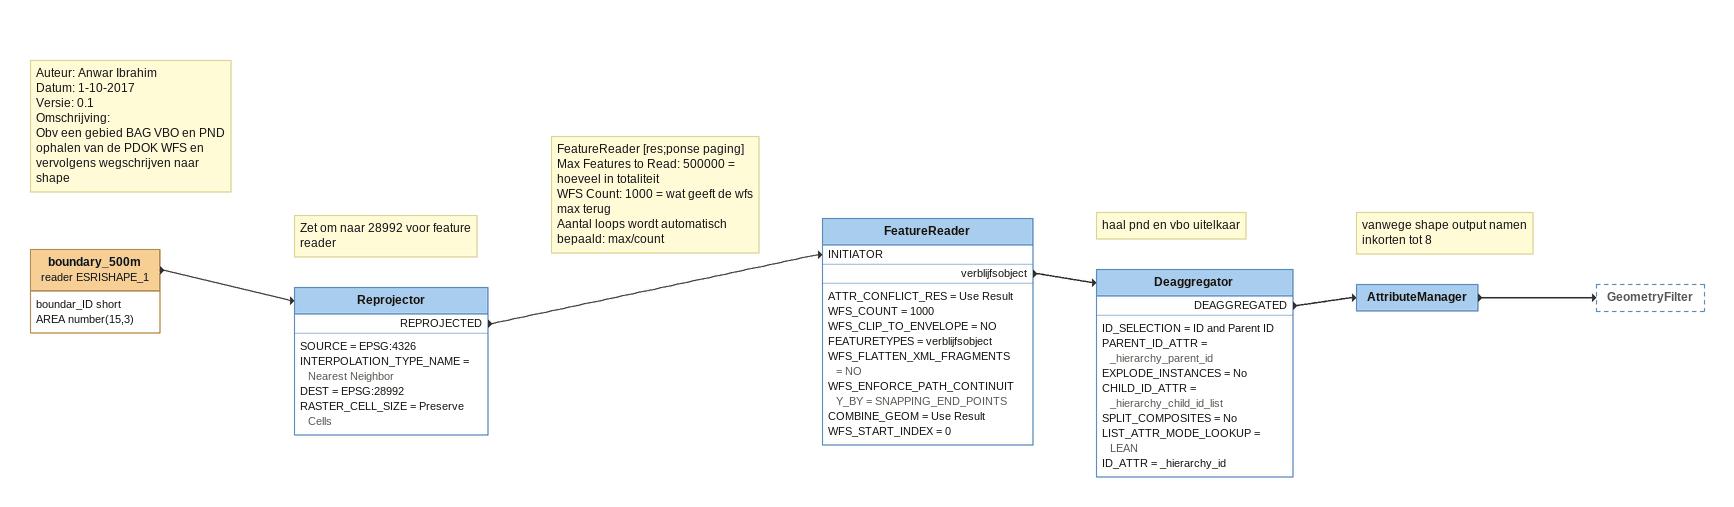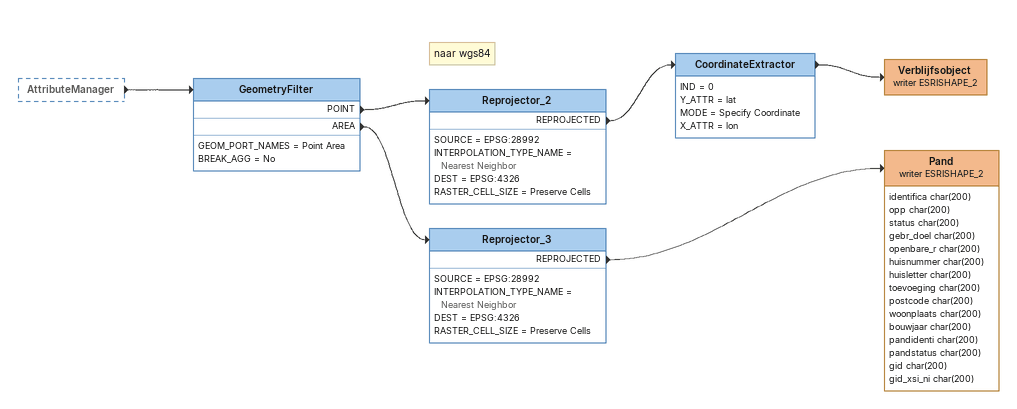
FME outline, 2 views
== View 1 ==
Note: Auteur: Anwar Ibrahim / Datum: 1-10-2017 / Versie: 0.1 / Omschrijving: / Obv een gebied BAG VBO en PND ophalen van de PDOK WFS en vervolgens wegschrijven naar shape
boundary_500m (reader ESRISHAPE_1)
    attributes: boundar_ID short, AREA number(15,3)
    -> Reprojector
Note: Zet om naar 28992 voor feature reader
Reprojector
    SOURCE = EPSG:4326
    INTERPOLATION_TYPE_NAME = Nearest Neighbor
    DEST = EPSG:28992
    RASTER_CELL_SIZE = Preserve Cells
    REPROJECTED -> FeatureReader [INITIATOR]
Note: FeatureReader [res;ponse paging] / Max Features to Read: 500000 = hoeveel in totaliteit / WFS Count: 1000 = wat geeft de wfs max terug / Aantal loops wordt automatisch bepaald: max/count
FeatureReader
    ATTR_CONFLICT_RES = Use Result
    WFS_COUNT = 1000
    WFS_CLIP_TO_ENVELOPE = NO
    FEATURETYPES = verblijfsobject
    WFS_FLATTEN_XML_FRAGMENTS = NO
    WFS_ENFORCE_PATH_CONTINUITY_BY = SNAPPING_END_POINTS
    COMBINE_GEOM = Use Result
    WFS_START_INDEX = 0
    verblijfsobject -> Deaggregator
Note: haal pnd en vbo uitelkaar
Deaggregator
    ID_SELECTION = ID and Parent ID
    PARENT_ID_ATTR = _hierarchy_parent_id
    EXPLODE_INSTANCES = No
    CHILD_ID_ATTR = _hierarchy_child_id_list
    SPLIT_COMPOSITES = No
    LIST_ATTR_MODE_LOOKUP = LEAN
    ID_ATTR = _hierarchy_id
    DEAGGREGATED -> AttributeManager
Note: vanwege shape output namen inkorten tot 8
AttributeManager
    -> GeometryFilter

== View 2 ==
AttributeManager [outside]
    -> GeometryFilter
GeometryFilter
    GEOM_PORT_NAMES = Point Area
    BREAK_AGG = No
    POINT -> Reprojector_2
    AREA -> Reprojector_3
Note: naar wgs84
Reprojector_2
    SOURCE = EPSG:28992
    INTERPOLATION_TYPE_NAME = Nearest Neighbor
    DEST = EPSG:4326
    RASTER_CELL_SIZE = Preserve Cells
    REPROJECTED -> CoordinateExtractor
CoordinateExtractor
    IND = 0
    Y_ATTR = lat
    MODE = Specify Coordinate
    X_ATTR = lon
    -> Verblijfsobject (writer ESRISHAPE_2)
Verblijfsobject (writer ESRISHAPE_2)
Reprojector_3
    SOURCE = EPSG:28992
    INTERPOLATION_TYPE_NAME = Nearest Neighbor
    DEST = EPSG:4326
    RASTER_CELL_SIZE = Preserve Cells
    REPROJECTED -> Pand (writer ESRISHAPE_2)
Pand (writer ESRISHAPE_2)
    attributes: identifica char(200), opp char(200), status char(200), gebr_doel char(200), openbare_r char(200), huisnummer char(200), huisletter char(200), toevoeging char(200), postcode char(200), woonplaats char(200), bouwjaar char(200), pandidenti char(200), pandstatus char(200), gid char(200), gid_xsi_ni char(200)
